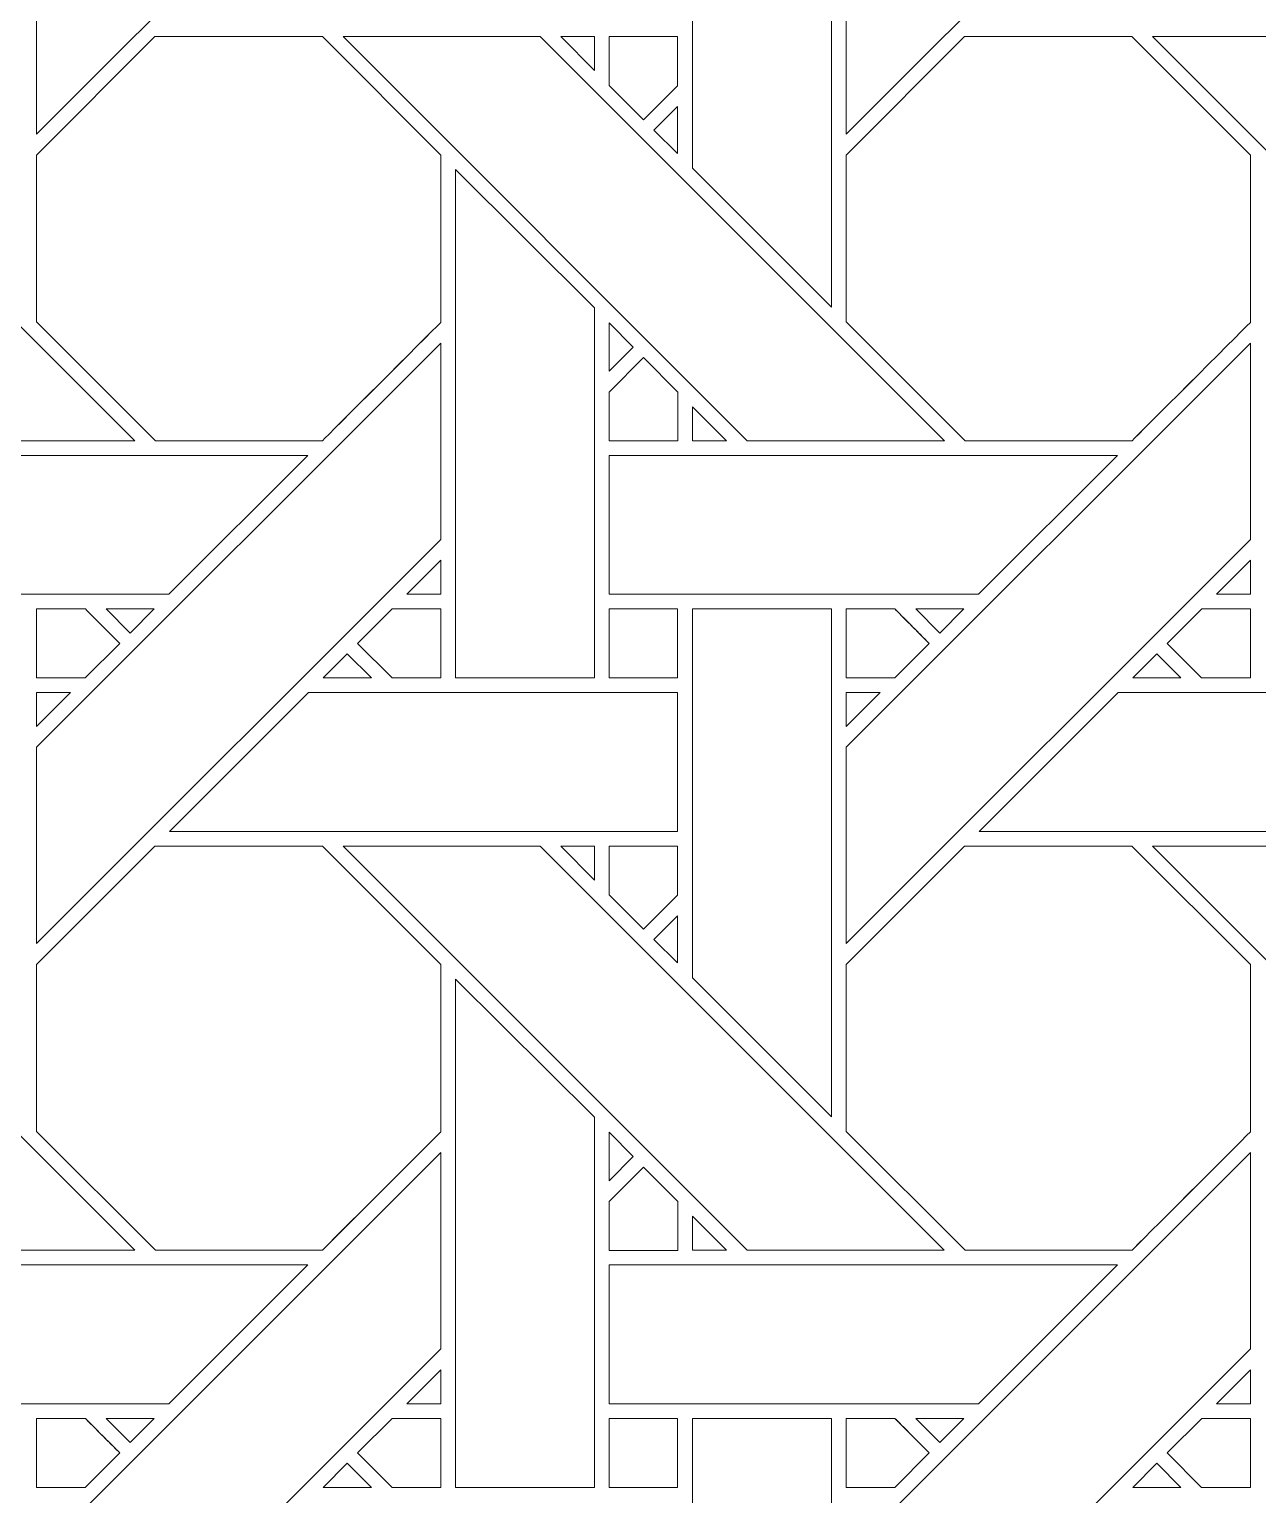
# Model space of a CAD drawing. Header units: inches. Extents: x 4.4 to 20.4, y 1.1 to 17.1.
# Drawn here: x 9.766 to 11.205, y 8.097 to 9.815 of the extents above; entities that cross this region are included whole.
import ezdxf

# ---------------------------------------------------------------- set-up
doc = ezdxf.new("R2010")
doc.units = ezdxf.units.IN
doc.header["$MEASUREMENT"] = 0
doc.layers.add('Design', color=7, linetype='Continuous', lineweight=0)

msp = doc.modelspace()

# ---------------------------------------------------------------- linework, layer by layer
at = {"layer": 'Design'}
for points, knots in [([(12.3829, 17.0948), (7.9646, 17.0948), (4.3829, 13.513), (4.3829, 9.0948), (4.3829, 4.6765), (7.9646, 1.0948), (12.3829, 1.0948), (16.8011, 1.0948), (20.3829, 4.6765), (20.3829, 9.0948), (20.3829, 13.513), (16.8011, 17.0948), (12.3829, 17.0948)], [0, 0, 0, 0, 1, 1, 1, 2, 2, 2, 3, 3, 3, 4, 4, 4, 4]), ([(12.3829, 16.2388), (8.4373, 16.2388), (5.2388, 13.0403), (5.2388, 9.0948), (5.2388, 5.1492), (8.4373, 1.9507), (12.3829, 1.9507), (16.3284, 1.9507), (19.5269, 5.1492), (19.5269, 9.0948), (19.5269, 13.0403), (16.3284, 16.2388), (12.3829, 16.2388)], [0, 0, 0, 0, 1, 1, 1, 2, 2, 2, 3, 3, 3, 4, 4, 4, 4]), ([(9.7742, 9.9218), (9.7742, 9.9218), (10.2479, 10.3954), (10.2479, 10.3954), (10.2479, 10.3954), (10.2479, 10.1654), (10.2479, 10.1654), (10.2479, 10.1654), (9.7742, 9.6917), (9.7742, 9.6917), (9.7742, 9.6917), (9.7742, 9.9218), (9.7742, 9.9218)], [0, 0, 0, 0, 1, 1, 1, 2, 2, 2, 3, 3, 3, 4, 4, 4, 4]), ([(11.1966, 10.1654), (11.1966, 10.1654), (10.7229, 9.6917), (10.7229, 9.6917), (10.7229, 9.6917), (10.7229, 9.9218), (10.7229, 9.9218), (10.7229, 9.9218), (11.1966, 10.3954), (11.1966, 10.3954), (11.1966, 10.3954), (11.1966, 10.1654), (11.1966, 10.1654)], [0, 0, 0, 0, 1, 1, 1, 2, 2, 2, 3, 3, 3, 4, 4, 4, 4]), ([(10.7058, 10.0839), (10.7058, 10.0839), (10.7058, 9.4888), (10.7058, 9.4888), (10.7058, 9.4888), (10.5429, 9.6517), (10.5429, 9.6517), (10.5429, 9.6517), (10.5429, 10.0839), (10.5429, 10.0839), (10.5429, 10.0839), (10.7058, 10.0839), (10.7058, 10.0839)], [0, 0, 0, 0, 1, 1, 1, 2, 2, 2, 3, 3, 3, 4, 4, 4, 4]), ([(9.4156, 9.8061), (9.4156, 9.8061), (9.8892, 9.3324), (9.8892, 9.3324), (9.8892, 9.3324), (9.6582, 9.3324), (9.6582, 9.3324), (9.6582, 9.3324), (9.1846, 9.8061), (9.1846, 9.8061), (9.1846, 9.8061), (9.4156, 9.8061), (9.4156, 9.8061)], [0, 0, 0, 0, 1, 1, 1, 2, 2, 2, 3, 3, 3, 4, 4, 4, 4]), ([(9.9129, 9.8061), (9.9129, 9.8061), (10.1091, 9.8061), (10.1091, 9.8061), (10.1091, 9.8061), (10.2478, 9.6673), (10.2478, 9.6673), (10.2478, 9.6673), (10.2478, 9.4711), (10.2478, 9.4711), (10.23, 9.4532), (10.1181, 9.3414), (10.1091, 9.3324), (10.1091, 9.3324), (9.9134, 9.3324), (9.9134, 9.3324), (9.9134, 9.3324), (9.7742, 9.4717), (9.7742, 9.4717), (9.7742, 9.4717), (9.7742, 9.6673), (9.7742, 9.6673), (9.7742, 9.6673), (9.9129, 9.8061), (9.9129, 9.8061)], [0, 0, 0, 0, 1, 1, 1, 2, 2, 2, 3, 3, 3, 4, 4, 4, 5, 5, 5, 6, 6, 6, 7, 7, 7, 8, 8, 8, 8]), ([(9.7742, 9.6673), (9.7742, 9.6673), (9.9129, 9.8061), (9.9129, 9.8061), (9.9129, 9.8061), (10.1091, 9.8061), (10.1091, 9.8061), (10.1091, 9.8061), (10.2478, 9.6673), (10.2478, 9.6673), (10.2478, 9.6673), (10.2478, 9.4711), (10.2478, 9.4711), (10.2301, 9.4533), (10.1182, 9.3415), (10.1091, 9.3324), (10.1091, 9.3324), (9.9134, 9.3324), (9.9134, 9.3324), (9.9134, 9.3324), (9.7742, 9.4717), (9.7742, 9.4717), (9.7742, 9.4717), (9.7742, 9.6673), (9.7742, 9.6673)], [0, 0, 0, 0, 1, 1, 1, 2, 2, 2, 3, 3, 3, 4, 4, 4, 5, 5, 5, 6, 6, 6, 7, 7, 7, 8, 8, 8, 8]), ([(10.3643, 9.8061), (10.3643, 9.8061), (10.838, 9.3324), (10.838, 9.3324), (10.838, 9.3324), (10.6069, 9.3324), (10.6069, 9.3324), (10.6069, 9.3324), (10.1334, 9.8061), (10.1334, 9.8061), (10.1334, 9.8061), (10.3643, 9.8061), (10.3643, 9.8061)], [0, 0, 0, 0, 1, 1, 1, 2, 2, 2, 3, 3, 3, 4, 4, 4, 4]), ([(10.4279, 9.8061), (10.4279, 9.8061), (10.4279, 9.7662), (10.4279, 9.7662), (10.4279, 9.7662), (10.3884, 9.8061), (10.3884, 9.8061), (10.3884, 9.8061), (10.4279, 9.8061), (10.4279, 9.8061)], [0, 0, 0, 0, 1, 1, 1, 2, 2, 2, 3, 3, 3, 3]), ([(10.5253, 9.8061), (10.5253, 9.8061), (10.5253, 9.7485), (10.5253, 9.7485), (10.5253, 9.7485), (10.4854, 9.7085), (10.4854, 9.7085), (10.4854, 9.7085), (10.445, 9.7489), (10.445, 9.7489), (10.445, 9.7489), (10.445, 9.8061), (10.445, 9.8061), (10.445, 9.8061), (10.5253, 9.8061), (10.5253, 9.8061)], [0, 0, 0, 0, 1, 1, 1, 2, 2, 2, 3, 3, 3, 4, 4, 4, 5, 5, 5, 5]), ([(10.4854, 9.7085), (10.4854, 9.7085), (10.445, 9.7489), (10.445, 9.7489), (10.445, 9.7489), (10.445, 9.8061), (10.445, 9.8061), (10.445, 9.8061), (10.5253, 9.8061), (10.5253, 9.8061), (10.5253, 9.8061), (10.5253, 9.7485), (10.5253, 9.7485), (10.5253, 9.7485), (10.4854, 9.7085), (10.4854, 9.7085)], [0, 0, 0, 0, 1, 1, 1, 2, 2, 2, 3, 3, 3, 4, 4, 4, 5, 5, 5, 5]), ([(10.8616, 9.8061), (10.8616, 9.8061), (11.0578, 9.8061), (11.0578, 9.8061), (11.0578, 9.8061), (11.1966, 9.6673), (11.1966, 9.6673), (11.1966, 9.6673), (11.1966, 9.4711), (11.1966, 9.4711), (11.1788, 9.4532), (11.0669, 9.3414), (11.0579, 9.3324), (11.0579, 9.3324), (10.8622, 9.3324), (10.8622, 9.3324), (10.8622, 9.3324), (10.7229, 9.4717), (10.7229, 9.4717), (10.7229, 9.4717), (10.7229, 9.6673), (10.7229, 9.6673), (10.7229, 9.6673), (10.8616, 9.8061), (10.8616, 9.8061)], [0, 0, 0, 0, 1, 1, 1, 2, 2, 2, 3, 3, 3, 4, 4, 4, 5, 5, 5, 6, 6, 6, 7, 7, 7, 8, 8, 8, 8]), ([(10.7229, 9.6673), (10.7229, 9.6673), (10.8616, 9.8061), (10.8616, 9.8061), (10.8616, 9.8061), (11.0578, 9.8061), (11.0578, 9.8061), (11.0578, 9.8061), (11.1966, 9.6673), (11.1966, 9.6673), (11.1966, 9.6673), (11.1966, 9.4711), (11.1966, 9.4711), (11.1787, 9.4531), (11.0668, 9.3414), (11.0579, 9.3324), (11.0579, 9.3324), (10.8622, 9.3324), (10.8622, 9.3324), (10.8622, 9.3324), (10.7229, 9.4717), (10.7229, 9.4717), (10.7229, 9.4717), (10.7229, 9.6673), (10.7229, 9.6673)], [0, 0, 0, 0, 1, 1, 1, 2, 2, 2, 3, 3, 3, 4, 4, 4, 5, 5, 5, 6, 6, 6, 7, 7, 7, 8, 8, 8, 8]), ([(11.0821, 9.8061), (11.0821, 9.8061), (11.313, 9.8061), (11.313, 9.8061), (11.313, 9.8061), (11.7867, 9.3324), (11.7867, 9.3324), (11.7867, 9.3324), (11.5556, 9.3324), (11.5556, 9.3324), (11.5556, 9.3324), (11.0821, 9.8061), (11.0821, 9.8061)], [0, 0, 0, 0, 1, 1, 1, 2, 2, 2, 3, 3, 3, 4, 4, 4, 4]), ([(10.5253, 9.7242), (10.5253, 9.7242), (10.5253, 9.6691), (10.5253, 9.6691), (10.5253, 9.6691), (10.4976, 9.6964), (10.4976, 9.6964), (10.4976, 9.6964), (10.5253, 9.7242), (10.5253, 9.7242)], [0, 0, 0, 0, 1, 1, 1, 2, 2, 2, 3, 3, 3, 3]), ([(10.4278, 9.4881), (10.4278, 9.4881), (10.4278, 9.0544), (10.4278, 9.0544), (10.4278, 9.0544), (10.265, 9.0544), (10.265, 9.0544), (10.265, 9.0544), (10.265, 9.6502), (10.265, 9.6502), (10.265, 9.6502), (10.4278, 9.4881), (10.4278, 9.4881)], [0, 0, 0, 0, 1, 1, 1, 2, 2, 2, 3, 3, 3, 4, 4, 4, 4]), ([(10.4451, 9.4138), (10.4451, 9.4138), (10.4451, 9.4706), (10.4451, 9.4706), (10.4451, 9.4706), (10.4733, 9.442), (10.4733, 9.442), (10.4733, 9.442), (10.4451, 9.4138), (10.4451, 9.4138)], [0, 0, 0, 0, 1, 1, 1, 2, 2, 2, 3, 3, 3, 3]), ([(9.7742, 8.9731), (9.7742, 8.9731), (10.2479, 9.4467), (10.2479, 9.4467), (10.2479, 9.4467), (10.2479, 9.2166), (10.2479, 9.2166), (10.2479, 9.2166), (9.7742, 8.743), (9.7742, 8.743), (9.7742, 8.743), (9.7742, 8.9731), (9.7742, 8.9731)], [0, 0, 0, 0, 1, 1, 1, 2, 2, 2, 3, 3, 3, 4, 4, 4, 4]), ([(10.7229, 8.9731), (10.7229, 8.9731), (11.1966, 9.4467), (11.1966, 9.4467), (11.1966, 9.4467), (11.1966, 9.2166), (11.1966, 9.2166), (11.1966, 9.2166), (10.7229, 8.743), (10.7229, 8.743), (10.7229, 8.743), (10.7229, 8.9731), (10.7229, 8.9731)], [0, 0, 0, 0, 1, 1, 1, 2, 2, 2, 3, 3, 3, 4, 4, 4, 4]), ([(10.4451, 9.3322), (10.4451, 9.3322), (10.4451, 9.3895), (10.4451, 9.3895), (10.4451, 9.3895), (10.4854, 9.4298), (10.4854, 9.4298), (10.4854, 9.4298), (10.5257, 9.3895), (10.5257, 9.3895), (10.5257, 9.3895), (10.5257, 9.3322), (10.5257, 9.3322), (10.5257, 9.3322), (10.4451, 9.3322), (10.4451, 9.3322)], [0, 0, 0, 0, 1, 1, 1, 2, 2, 2, 3, 3, 3, 4, 4, 4, 5, 5, 5, 5]), ([(10.4451, 9.3322), (10.4451, 9.3322), (10.4451, 9.3895), (10.4451, 9.3895), (10.4451, 9.3895), (10.4854, 9.4298), (10.4854, 9.4298), (10.4854, 9.4298), (10.5257, 9.3895), (10.5257, 9.3895), (10.5257, 9.3895), (10.5257, 9.3322), (10.5257, 9.3322), (10.5257, 9.3322), (10.4451, 9.3322), (10.4451, 9.3322)], [0, 0, 0, 0, 1, 1, 1, 2, 2, 2, 3, 3, 3, 4, 4, 4, 5, 5, 5, 5]), ([(10.5827, 9.3324), (10.5827, 9.3324), (10.543, 9.3324), (10.543, 9.3324), (10.543, 9.3324), (10.543, 9.3722), (10.543, 9.3722), (10.543, 9.3722), (10.5827, 9.3324), (10.5827, 9.3324)], [0, 0, 0, 0, 1, 1, 1, 2, 2, 2, 3, 3, 3, 3]), ([(9.4964, 9.1525), (9.4964, 9.1525), (9.4964, 9.3152), (9.4964, 9.3152), (9.4964, 9.3152), (10.0921, 9.3152), (10.0921, 9.3152), (10.0921, 9.3152), (9.9293, 9.1525), (9.9293, 9.1525), (9.9293, 9.1525), (9.4964, 9.1525), (9.4964, 9.1525)], [0, 0, 0, 0, 1, 1, 1, 2, 2, 2, 3, 3, 3, 4, 4, 4, 4]), ([(10.4451, 9.1525), (10.4451, 9.1525), (10.4451, 9.3152), (10.4451, 9.3152), (10.4451, 9.3152), (11.0408, 9.3152), (11.0408, 9.3152), (11.0408, 9.3152), (10.8781, 9.1525), (10.8781, 9.1525), (10.8781, 9.1525), (10.4451, 9.1525), (10.4451, 9.1525)], [0, 0, 0, 0, 1, 1, 1, 2, 2, 2, 3, 3, 3, 4, 4, 4, 4]), ([(10.2081, 9.1525), (10.2081, 9.1525), (10.2479, 9.1923), (10.2479, 9.1923), (10.2479, 9.1923), (10.2479, 9.1525), (10.2479, 9.1525), (10.2479, 9.1525), (10.2081, 9.1525), (10.2081, 9.1525)], [0, 0, 0, 0, 1, 1, 1, 2, 2, 2, 3, 3, 3, 3]), ([(11.1568, 9.1525), (11.1568, 9.1525), (11.1966, 9.1923), (11.1966, 9.1923), (11.1966, 9.1923), (11.1966, 9.1525), (11.1966, 9.1525), (11.1966, 9.1525), (11.1568, 9.1525), (11.1568, 9.1525)], [0, 0, 0, 0, 1, 1, 1, 2, 2, 2, 3, 3, 3, 3]), ([(9.8313, 9.1352), (9.8364, 9.1301), (9.8672, 9.0993), (9.8716, 9.0948), (9.8716, 9.0948), (9.8312, 9.0544), (9.8312, 9.0544), (9.8312, 9.0544), (9.7742, 9.0544), (9.7742, 9.0544), (9.7742, 9.0544), (9.7742, 9.1352), (9.7742, 9.1352), (9.7742, 9.1352), (9.8313, 9.1352), (9.8313, 9.1352)], [0, 0, 0, 0, 1, 1, 1, 2, 2, 2, 3, 3, 3, 4, 4, 4, 5, 5, 5, 5]), ([(9.8565, 9.11), (9.8565, 9.11), (9.8716, 9.0948), (9.8716, 9.0948), (9.8716, 9.0948), (9.8312, 9.0544), (9.8312, 9.0544), (9.8312, 9.0544), (9.7742, 9.0544), (9.7742, 9.0544), (9.7742, 9.0544), (9.7742, 9.1352), (9.7742, 9.1352), (9.7742, 9.1352), (9.8313, 9.1352), (9.8313, 9.1352), (9.8368, 9.1297), (9.847, 9.1195), (9.8565, 9.11)], [0, 0, 0, 0, 1, 1, 1, 2, 2, 2, 3, 3, 3, 4, 4, 4, 5, 5, 5, 6, 6, 6, 6]), ([(9.8556, 9.1352), (9.8556, 9.1352), (9.9121, 9.1352), (9.9121, 9.1352), (9.9121, 9.1352), (9.8838, 9.107), (9.8838, 9.107), (9.8838, 9.107), (9.8556, 9.1352), (9.8556, 9.1352)], [0, 0, 0, 0, 1, 1, 1, 2, 2, 2, 3, 3, 3, 3]), ([(10.2479, 9.1352), (10.2479, 9.1352), (10.2479, 9.0544), (10.2479, 9.0544), (10.2479, 9.0544), (10.1907, 9.0544), (10.1907, 9.0544), (10.1907, 9.0544), (10.1504, 9.0948), (10.1504, 9.0948), (10.1504, 9.0948), (10.1908, 9.1352), (10.1908, 9.1352), (10.1908, 9.1352), (10.2479, 9.1352), (10.2479, 9.1352)], [0, 0, 0, 0, 1, 1, 1, 2, 2, 2, 3, 3, 3, 4, 4, 4, 5, 5, 5, 5]), ([(10.1504, 9.0948), (10.1504, 9.0948), (10.1908, 9.1352), (10.1908, 9.1352), (10.1908, 9.1352), (10.2479, 9.1352), (10.2479, 9.1352), (10.2479, 9.1352), (10.2479, 9.0544), (10.2479, 9.0544), (10.2479, 9.0544), (10.1907, 9.0544), (10.1907, 9.0544), (10.1907, 9.0544), (10.1504, 9.0948), (10.1504, 9.0948)], [0, 0, 0, 0, 1, 1, 1, 2, 2, 2, 3, 3, 3, 4, 4, 4, 5, 5, 5, 5]), ([(10.4451, 9.0544), (10.4451, 9.0544), (10.4451, 9.1352), (10.4451, 9.1352), (10.4451, 9.1352), (10.5253, 9.1352), (10.5253, 9.1352), (10.5253, 9.1352), (10.5253, 9.0544), (10.5253, 9.0544), (10.5253, 9.0544), (10.4451, 9.0544), (10.4451, 9.0544)], [0, 0, 0, 0, 1, 1, 1, 2, 2, 2, 3, 3, 3, 4, 4, 4, 4]), ([(10.4451, 9.1352), (10.4451, 9.1352), (10.5253, 9.1352), (10.5253, 9.1352), (10.5253, 9.1352), (10.5253, 9.0544), (10.5253, 9.0544), (10.5253, 9.0544), (10.4451, 9.0544), (10.4451, 9.0544), (10.4451, 9.0544), (10.4451, 9.1352), (10.4451, 9.1352)], [0, 0, 0, 0, 1, 1, 1, 2, 2, 2, 3, 3, 3, 4, 4, 4, 4]), ([(10.7058, 9.1352), (10.7058, 9.1352), (10.7058, 8.5401), (10.7058, 8.5401), (10.7058, 8.5401), (10.5429, 8.703), (10.5429, 8.703), (10.5429, 8.703), (10.5429, 9.1352), (10.5429, 9.1352), (10.5429, 9.1352), (10.7058, 9.1352), (10.7058, 9.1352)], [0, 0, 0, 0, 1, 1, 1, 2, 2, 2, 3, 3, 3, 4, 4, 4, 4]), ([(10.78, 9.1352), (10.7851, 9.1301), (10.8159, 9.0993), (10.8203, 9.0948), (10.8203, 9.0948), (10.7799, 9.0544), (10.7799, 9.0544), (10.7799, 9.0544), (10.7229, 9.0544), (10.7229, 9.0544), (10.7229, 9.0544), (10.7229, 9.1352), (10.7229, 9.1352), (10.7229, 9.1352), (10.78, 9.1352), (10.78, 9.1352)], [0, 0, 0, 0, 1, 1, 1, 2, 2, 2, 3, 3, 3, 4, 4, 4, 5, 5, 5, 5]), ([(10.7229, 9.1352), (10.7229, 9.1352), (10.78, 9.1352), (10.78, 9.1352), (10.7856, 9.1296), (10.8203, 9.0948), (10.8203, 9.0948), (10.8203, 9.0948), (10.7799, 9.0544), (10.7799, 9.0544), (10.7799, 9.0544), (10.7229, 9.0544), (10.7229, 9.0544), (10.7229, 9.0544), (10.7229, 9.1352), (10.7229, 9.1352)], [0, 0, 0, 0, 1, 1, 1, 2, 2, 2, 3, 3, 3, 4, 4, 4, 5, 5, 5, 5]), ([(10.8608, 9.1352), (10.8608, 9.1352), (10.8325, 9.107), (10.8325, 9.107), (10.8325, 9.107), (10.8044, 9.1352), (10.8044, 9.1352), (10.8044, 9.1352), (10.8608, 9.1352), (10.8608, 9.1352)], [0, 0, 0, 0, 1, 1, 1, 2, 2, 2, 3, 3, 3, 3]), ([(11.1395, 9.0544), (11.1395, 9.0544), (11.0991, 9.0948), (11.0991, 9.0948), (11.0991, 9.0948), (11.1396, 9.1352), (11.1396, 9.1352), (11.1396, 9.1352), (11.1966, 9.1352), (11.1966, 9.1352), (11.1966, 9.1352), (11.1966, 9.0544), (11.1966, 9.0544), (11.1966, 9.0544), (11.1395, 9.0544), (11.1395, 9.0544)], [0, 0, 0, 0, 1, 1, 1, 2, 2, 2, 3, 3, 3, 4, 4, 4, 5, 5, 5, 5]), ([(11.0991, 9.0948), (11.0991, 9.0948), (11.1396, 9.1352), (11.1396, 9.1352), (11.1396, 9.1352), (11.1966, 9.1352), (11.1966, 9.1352), (11.1966, 9.1352), (11.1966, 9.0544), (11.1966, 9.0544), (11.1966, 9.0544), (11.1395, 9.0544), (11.1395, 9.0544), (11.1395, 9.0544), (11.0991, 9.0948), (11.0991, 9.0948)], [0, 0, 0, 0, 1, 1, 1, 2, 2, 2, 3, 3, 3, 4, 4, 4, 5, 5, 5, 5]), ([(10.1665, 9.0544), (10.1665, 9.0544), (10.1101, 9.0544), (10.1101, 9.0544), (10.1101, 9.0544), (10.1383, 9.0827), (10.1383, 9.0827), (10.1383, 9.0827), (10.1665, 9.0544), (10.1665, 9.0544)], [0, 0, 0, 0, 1, 1, 1, 2, 2, 2, 3, 3, 3, 3]), ([(11.1153, 9.0544), (11.1153, 9.0544), (11.0588, 9.0544), (11.0588, 9.0544), (11.0588, 9.0544), (11.087, 9.0827), (11.087, 9.0827), (11.087, 9.0827), (11.1153, 9.0544), (11.1153, 9.0544)], [0, 0, 0, 0, 1, 1, 1, 2, 2, 2, 3, 3, 3, 3]), ([(9.814, 9.0373), (9.814, 9.0373), (9.7742, 8.9974), (9.7742, 8.9974), (9.7742, 8.9974), (9.7742, 9.0373), (9.7742, 9.0373), (9.7742, 9.0373), (9.814, 9.0373), (9.814, 9.0373)], [0, 0, 0, 0, 1, 1, 1, 2, 2, 2, 3, 3, 3, 3]), ([(9.9301, 8.8745), (9.9301, 8.8745), (10.0929, 9.0373), (10.0929, 9.0373), (10.0929, 9.0373), (10.5253, 9.0373), (10.5253, 9.0373), (10.5253, 9.0373), (10.5253, 8.8745), (10.5253, 8.8745), (10.5253, 8.8745), (9.9301, 8.8745), (9.9301, 8.8745)], [0, 0, 0, 0, 1, 1, 1, 2, 2, 2, 3, 3, 3, 4, 4, 4, 4]), ([(10.7628, 9.0373), (10.7628, 9.0373), (10.7229, 8.9975), (10.7229, 8.9975), (10.7229, 8.9975), (10.7229, 9.0373), (10.7229, 9.0373), (10.7229, 9.0373), (10.7628, 9.0373), (10.7628, 9.0373)], [0, 0, 0, 0, 1, 1, 1, 2, 2, 2, 3, 3, 3, 3]), ([(11.0416, 9.0373), (11.0416, 9.0373), (11.4741, 9.0373), (11.4741, 9.0373), (11.4741, 9.0373), (11.4741, 8.8745), (11.4741, 8.8745), (11.4741, 8.8745), (10.8788, 8.8745), (10.8788, 8.8745), (10.8788, 8.8745), (11.0416, 9.0373), (11.0416, 9.0373)], [0, 0, 0, 0, 1, 1, 1, 2, 2, 2, 3, 3, 3, 4, 4, 4, 4]), ([(9.1846, 8.8573), (9.1846, 8.8573), (9.4156, 8.8573), (9.4156, 8.8573), (9.4156, 8.8573), (9.8892, 8.3837), (9.8892, 8.3837), (9.8892, 8.3837), (9.6582, 8.3837), (9.6582, 8.3837), (9.6582, 8.3837), (9.1846, 8.8573), (9.1846, 8.8573)], [0, 0, 0, 0, 1, 1, 1, 2, 2, 2, 3, 3, 3, 4, 4, 4, 4]), ([(9.9129, 8.8573), (9.9129, 8.8573), (10.1091, 8.8573), (10.1091, 8.8573), (10.1091, 8.8573), (10.2478, 8.7186), (10.2478, 8.7186), (10.2478, 8.7186), (10.2478, 8.5224), (10.2478, 8.5224), (10.23, 8.5044), (10.1181, 8.3927), (10.1091, 8.3837), (10.1091, 8.3837), (9.9134, 8.3837), (9.9134, 8.3837), (9.9134, 8.3837), (9.7742, 8.5229), (9.7742, 8.5229), (9.7742, 8.5229), (9.7742, 8.7186), (9.7742, 8.7186), (9.7742, 8.7186), (9.9129, 8.8573), (9.9129, 8.8573)], [0, 0, 0, 0, 1, 1, 1, 2, 2, 2, 3, 3, 3, 4, 4, 4, 5, 5, 5, 6, 6, 6, 7, 7, 7, 8, 8, 8, 8]), ([(9.7742, 8.7186), (9.7742, 8.7186), (9.9129, 8.8573), (9.9129, 8.8573), (9.9129, 8.8573), (10.1091, 8.8573), (10.1091, 8.8573), (10.1091, 8.8573), (10.2478, 8.7186), (10.2478, 8.7186), (10.2478, 8.7186), (10.2478, 8.5224), (10.2478, 8.5224), (10.2302, 8.5046), (10.1183, 8.3929), (10.1091, 8.3837), (10.1091, 8.3837), (9.9134, 8.3837), (9.9134, 8.3837), (9.9134, 8.3837), (9.7742, 8.5229), (9.7742, 8.5229), (9.7742, 8.5229), (9.7742, 8.7186), (9.7742, 8.7186)], [0, 0, 0, 0, 1, 1, 1, 2, 2, 2, 3, 3, 3, 4, 4, 4, 5, 5, 5, 6, 6, 6, 7, 7, 7, 8, 8, 8, 8]), ([(10.1334, 8.8573), (10.1334, 8.8573), (10.3643, 8.8573), (10.3643, 8.8573), (10.3643, 8.8573), (10.8379, 8.3837), (10.8379, 8.3837), (10.8379, 8.3837), (10.6069, 8.3837), (10.6069, 8.3837), (10.6069, 8.3837), (10.1334, 8.8573), (10.1334, 8.8573)], [0, 0, 0, 0, 1, 1, 1, 2, 2, 2, 3, 3, 3, 4, 4, 4, 4]), ([(10.4279, 8.8573), (10.4279, 8.8573), (10.4279, 8.8175), (10.4279, 8.8175), (10.4279, 8.8175), (10.3884, 8.8573), (10.3884, 8.8573), (10.3884, 8.8573), (10.4279, 8.8573), (10.4279, 8.8573)], [0, 0, 0, 0, 1, 1, 1, 2, 2, 2, 3, 3, 3, 3]), ([(10.5253, 8.8573), (10.5253, 8.8573), (10.5253, 8.7997), (10.5253, 8.7997), (10.5253, 8.7997), (10.4854, 8.7598), (10.4854, 8.7598), (10.4854, 8.7598), (10.445, 8.8001), (10.445, 8.8001), (10.445, 8.8001), (10.445, 8.8573), (10.445, 8.8573), (10.445, 8.8573), (10.5253, 8.8573), (10.5253, 8.8573)], [0, 0, 0, 0, 1, 1, 1, 2, 2, 2, 3, 3, 3, 4, 4, 4, 5, 5, 5, 5]), ([(10.4854, 8.7598), (10.4854, 8.7598), (10.445, 8.8001), (10.445, 8.8001), (10.445, 8.8001), (10.445, 8.8573), (10.445, 8.8573), (10.445, 8.8573), (10.5253, 8.8573), (10.5253, 8.8573), (10.5253, 8.8573), (10.5253, 8.7997), (10.5253, 8.7997), (10.5253, 8.7997), (10.4854, 8.7598), (10.4854, 8.7598)], [0, 0, 0, 0, 1, 1, 1, 2, 2, 2, 3, 3, 3, 4, 4, 4, 5, 5, 5, 5]), ([(10.8616, 8.8573), (10.8616, 8.8573), (11.0578, 8.8573), (11.0578, 8.8573), (11.0578, 8.8573), (11.1966, 8.7186), (11.1966, 8.7186), (11.1966, 8.7186), (11.1966, 8.5224), (11.1966, 8.5224), (11.1788, 8.5044), (11.0669, 8.3927), (11.0579, 8.3837), (11.0579, 8.3837), (10.8622, 8.3837), (10.8622, 8.3837), (10.8622, 8.3837), (10.7229, 8.5229), (10.7229, 8.5229), (10.7229, 8.5229), (10.7229, 8.7186), (10.7229, 8.7186), (10.7229, 8.7186), (10.8616, 8.8573), (10.8616, 8.8573)], [0, 0, 0, 0, 1, 1, 1, 2, 2, 2, 3, 3, 3, 4, 4, 4, 5, 5, 5, 6, 6, 6, 7, 7, 7, 8, 8, 8, 8]), ([(10.7229, 8.5229), (10.7229, 8.5229), (10.7229, 8.7186), (10.7229, 8.7186), (10.7229, 8.7186), (10.8616, 8.8573), (10.8616, 8.8573), (10.8616, 8.8573), (11.0578, 8.8573), (11.0578, 8.8573), (11.0578, 8.8573), (11.1966, 8.7186), (11.1966, 8.7186), (11.1966, 8.7186), (11.1966, 8.5224), (11.1966, 8.5224), (11.1787, 8.5044), (11.0668, 8.3927), (11.0579, 8.3837), (11.0579, 8.3837), (10.8622, 8.3837), (10.8622, 8.3837), (10.8622, 8.3837), (10.7229, 8.5229), (10.7229, 8.5229)], [0, 0, 0, 0, 1, 1, 1, 2, 2, 2, 3, 3, 3, 4, 4, 4, 5, 5, 5, 6, 6, 6, 7, 7, 7, 8, 8, 8, 8]), ([(11.0821, 8.8573), (11.0821, 8.8573), (11.313, 8.8573), (11.313, 8.8573), (11.313, 8.8573), (11.7867, 8.3837), (11.7867, 8.3837), (11.7867, 8.3837), (11.5556, 8.3837), (11.5556, 8.3837), (11.5556, 8.3837), (11.0821, 8.8573), (11.0821, 8.8573)], [0, 0, 0, 0, 1, 1, 1, 2, 2, 2, 3, 3, 3, 4, 4, 4, 4]), ([(10.5253, 8.7755), (10.5253, 8.7755), (10.5253, 8.7203), (10.5253, 8.7203), (10.5253, 8.7203), (10.4976, 8.7477), (10.4976, 8.7477), (10.4976, 8.7477), (10.5253, 8.7755), (10.5253, 8.7755)], [0, 0, 0, 0, 1, 1, 1, 2, 2, 2, 3, 3, 3, 3]), ([(10.4278, 8.5394), (10.4278, 8.5394), (10.4278, 8.1057), (10.4278, 8.1057), (10.4278, 8.1057), (10.265, 8.1057), (10.265, 8.1057), (10.265, 8.1057), (10.265, 8.7015), (10.265, 8.7015), (10.265, 8.7015), (10.4278, 8.5394), (10.4278, 8.5394)], [0, 0, 0, 0, 1, 1, 1, 2, 2, 2, 3, 3, 3, 4, 4, 4, 4]), ([(10.4451, 8.4651), (10.4451, 8.4651), (10.4451, 8.5219), (10.4451, 8.5219), (10.4451, 8.5219), (10.4733, 8.4933), (10.4733, 8.4933), (10.4733, 8.4933), (10.4451, 8.4651), (10.4451, 8.4651)], [0, 0, 0, 0, 1, 1, 1, 2, 2, 2, 3, 3, 3, 3]), ([(9.7742, 8.0244), (9.7742, 8.0244), (10.2479, 8.498), (10.2479, 8.498), (10.2479, 8.498), (10.2479, 8.2679), (10.2479, 8.2679), (10.2479, 8.2679), (9.7742, 7.7943), (9.7742, 7.7943), (9.7742, 7.7943), (9.7742, 8.0244), (9.7742, 8.0244)], [0, 0, 0, 0, 1, 1, 1, 2, 2, 2, 3, 3, 3, 4, 4, 4, 4]), ([(10.7229, 8.0244), (10.7229, 8.0244), (11.1966, 8.498), (11.1966, 8.498), (11.1966, 8.498), (11.1966, 8.2679), (11.1966, 8.2679), (11.1966, 8.2679), (10.7229, 7.7943), (10.7229, 7.7943), (10.7229, 7.7943), (10.7229, 8.0244), (10.7229, 8.0244)], [0, 0, 0, 0, 1, 1, 1, 2, 2, 2, 3, 3, 3, 4, 4, 4, 4]), ([(10.4451, 8.3834), (10.4451, 8.3834), (10.4451, 8.4407), (10.4451, 8.4407), (10.4451, 8.4407), (10.4854, 8.4811), (10.4854, 8.4811), (10.4854, 8.4811), (10.5257, 8.4407), (10.5257, 8.4407), (10.5257, 8.4407), (10.5257, 8.3834), (10.5257, 8.3834), (10.5257, 8.3834), (10.4451, 8.3834), (10.4451, 8.3834)], [0, 0, 0, 0, 1, 1, 1, 2, 2, 2, 3, 3, 3, 4, 4, 4, 5, 5, 5, 5]), ([(10.4451, 8.3834), (10.4451, 8.3834), (10.4451, 8.4407), (10.4451, 8.4407), (10.4451, 8.4407), (10.4854, 8.4811), (10.4854, 8.4811), (10.4854, 8.4811), (10.5257, 8.4407), (10.5257, 8.4407), (10.5257, 8.4407), (10.5257, 8.3834), (10.5257, 8.3834), (10.5257, 8.3834), (10.4451, 8.3834), (10.4451, 8.3834)], [0, 0, 0, 0, 1, 1, 1, 2, 2, 2, 3, 3, 3, 4, 4, 4, 5, 5, 5, 5]), ([(10.5827, 8.3837), (10.5827, 8.3837), (10.543, 8.3837), (10.543, 8.3837), (10.543, 8.3837), (10.543, 8.4235), (10.543, 8.4235), (10.543, 8.4235), (10.5827, 8.3837), (10.5827, 8.3837)], [0, 0, 0, 0, 1, 1, 1, 2, 2, 2, 3, 3, 3, 3]), ([(9.4964, 8.2037), (9.4964, 8.2037), (9.4964, 8.3664), (9.4964, 8.3664), (9.4964, 8.3664), (10.0921, 8.3664), (10.0921, 8.3664), (10.0921, 8.3664), (9.9293, 8.2037), (9.9293, 8.2037), (9.9293, 8.2037), (9.4964, 8.2037), (9.4964, 8.2037)], [0, 0, 0, 0, 1, 1, 1, 2, 2, 2, 3, 3, 3, 4, 4, 4, 4]), ([(10.4451, 8.2037), (10.4451, 8.2037), (10.4451, 8.3664), (10.4451, 8.3664), (10.4451, 8.3664), (11.0408, 8.3664), (11.0408, 8.3664), (11.0408, 8.3664), (10.8781, 8.2037), (10.8781, 8.2037), (10.8781, 8.2037), (10.4451, 8.2037), (10.4451, 8.2037)], [0, 0, 0, 0, 1, 1, 1, 2, 2, 2, 3, 3, 3, 4, 4, 4, 4]), ([(10.2081, 8.2038), (10.2081, 8.2038), (10.2479, 8.2435), (10.2479, 8.2435), (10.2479, 8.2435), (10.2479, 8.2038), (10.2479, 8.2038), (10.2479, 8.2038), (10.2081, 8.2038), (10.2081, 8.2038)], [0, 0, 0, 0, 1, 1, 1, 2, 2, 2, 3, 3, 3, 3]), ([(11.1568, 8.2038), (11.1568, 8.2038), (11.1966, 8.2435), (11.1966, 8.2435), (11.1966, 8.2435), (11.1966, 8.2038), (11.1966, 8.2038), (11.1966, 8.2038), (11.1568, 8.2038), (11.1568, 8.2038)], [0, 0, 0, 0, 1, 1, 1, 2, 2, 2, 3, 3, 3, 3]), ([(9.8313, 8.1865), (9.8364, 8.1813), (9.8672, 8.1505), (9.8716, 8.1461), (9.8716, 8.1461), (9.8312, 8.1057), (9.8312, 8.1057), (9.8312, 8.1057), (9.7742, 8.1057), (9.7742, 8.1057), (9.7742, 8.1057), (9.7742, 8.1865), (9.7742, 8.1865), (9.7742, 8.1865), (9.8313, 8.1865), (9.8313, 8.1865)], [0, 0, 0, 0, 1, 1, 1, 2, 2, 2, 3, 3, 3, 4, 4, 4, 5, 5, 5, 5]), ([(9.7742, 8.1865), (9.7742, 8.1865), (9.8313, 8.1865), (9.8313, 8.1865), (9.8369, 8.1809), (9.8716, 8.1461), (9.8716, 8.1461), (9.8716, 8.1461), (9.8312, 8.1057), (9.8312, 8.1057), (9.8312, 8.1057), (9.7742, 8.1057), (9.7742, 8.1057), (9.7742, 8.1057), (9.7742, 8.1865), (9.7742, 8.1865)], [0, 0, 0, 0, 1, 1, 1, 2, 2, 2, 3, 3, 3, 4, 4, 4, 5, 5, 5, 5]), ([(9.9121, 8.1865), (9.9121, 8.1865), (9.8838, 8.1583), (9.8838, 8.1583), (9.8838, 8.1583), (9.8556, 8.1865), (9.8556, 8.1865), (9.8556, 8.1865), (9.9121, 8.1865), (9.9121, 8.1865)], [0, 0, 0, 0, 1, 1, 1, 2, 2, 2, 3, 3, 3, 3]), ([(10.2479, 8.1865), (10.2479, 8.1865), (10.2479, 8.1057), (10.2479, 8.1057), (10.2479, 8.1057), (10.1907, 8.1057), (10.1907, 8.1057), (10.1907, 8.1057), (10.1504, 8.1461), (10.1504, 8.1461), (10.1504, 8.1461), (10.1908, 8.1865), (10.1908, 8.1865), (10.1908, 8.1865), (10.2479, 8.1865), (10.2479, 8.1865)], [0, 0, 0, 0, 1, 1, 1, 2, 2, 2, 3, 3, 3, 4, 4, 4, 5, 5, 5, 5]), ([(10.1504, 8.1461), (10.1504, 8.1461), (10.1908, 8.1865), (10.1908, 8.1865), (10.1908, 8.1865), (10.2479, 8.1865), (10.2479, 8.1865), (10.2479, 8.1865), (10.2479, 8.1057), (10.2479, 8.1057), (10.2479, 8.1057), (10.1907, 8.1057), (10.1907, 8.1057), (10.1907, 8.1057), (10.1504, 8.1461), (10.1504, 8.1461)], [0, 0, 0, 0, 1, 1, 1, 2, 2, 2, 3, 3, 3, 4, 4, 4, 5, 5, 5, 5]), ([(10.4451, 8.1057), (10.4451, 8.1057), (10.4451, 8.1865), (10.4451, 8.1865), (10.4451, 8.1865), (10.5253, 8.1865), (10.5253, 8.1865), (10.5253, 8.1865), (10.5253, 8.1057), (10.5253, 8.1057), (10.5253, 8.1057), (10.4451, 8.1057), (10.4451, 8.1057)], [0, 0, 0, 0, 1, 1, 1, 2, 2, 2, 3, 3, 3, 4, 4, 4, 4]), ([(10.4451, 8.1865), (10.4451, 8.1865), (10.5253, 8.1865), (10.5253, 8.1865), (10.5253, 8.1865), (10.5253, 8.1057), (10.5253, 8.1057), (10.5253, 8.1057), (10.4451, 8.1057), (10.4451, 8.1057), (10.4451, 8.1057), (10.4451, 8.1865), (10.4451, 8.1865)], [0, 0, 0, 0, 1, 1, 1, 2, 2, 2, 3, 3, 3, 4, 4, 4, 4]), ([(10.7058, 8.1865), (10.7058, 8.1865), (10.7058, 7.5914), (10.7058, 7.5914), (10.7058, 7.5914), (10.5429, 7.7543), (10.5429, 7.7543), (10.5429, 7.7543), (10.5429, 8.1865), (10.5429, 8.1865), (10.5429, 8.1865), (10.7058, 8.1865), (10.7058, 8.1865)], [0, 0, 0, 0, 1, 1, 1, 2, 2, 2, 3, 3, 3, 4, 4, 4, 4]), ([(10.78, 8.1865), (10.7851, 8.1813), (10.8159, 8.1505), (10.8203, 8.1461), (10.8203, 8.1461), (10.7799, 8.1057), (10.7799, 8.1057), (10.7799, 8.1057), (10.7229, 8.1057), (10.7229, 8.1057), (10.7229, 8.1057), (10.7229, 8.1865), (10.7229, 8.1865), (10.7229, 8.1865), (10.78, 8.1865), (10.78, 8.1865)], [0, 0, 0, 0, 1, 1, 1, 2, 2, 2, 3, 3, 3, 4, 4, 4, 5, 5, 5, 5]), ([(10.8203, 8.1461), (10.8203, 8.1461), (10.7799, 8.1057), (10.7799, 8.1057), (10.7799, 8.1057), (10.7229, 8.1057), (10.7229, 8.1057), (10.7229, 8.1057), (10.7229, 8.1865), (10.7229, 8.1865), (10.7229, 8.1865), (10.78, 8.1865), (10.78, 8.1865), (10.7855, 8.181), (10.8203, 8.1461), (10.8203, 8.1461)], [0, 0, 0, 0, 1, 1, 1, 2, 2, 2, 3, 3, 3, 4, 4, 4, 5, 5, 5, 5]), ([(10.8044, 8.1865), (10.8044, 8.1865), (10.8608, 8.1865), (10.8608, 8.1865), (10.8608, 8.1865), (10.8325, 8.1583), (10.8325, 8.1583), (10.8325, 8.1583), (10.8044, 8.1865), (10.8044, 8.1865)], [0, 0, 0, 0, 1, 1, 1, 2, 2, 2, 3, 3, 3, 3]), ([(11.1395, 8.1057), (11.1395, 8.1057), (11.0991, 8.1461), (11.0991, 8.1461), (11.0991, 8.1461), (11.1396, 8.1865), (11.1396, 8.1865), (11.1396, 8.1865), (11.1966, 8.1865), (11.1966, 8.1865), (11.1966, 8.1865), (11.1966, 8.1057), (11.1966, 8.1057), (11.1966, 8.1057), (11.1395, 8.1057), (11.1395, 8.1057)], [0, 0, 0, 0, 1, 1, 1, 2, 2, 2, 3, 3, 3, 4, 4, 4, 5, 5, 5, 5]), ([(11.0991, 8.1461), (11.0991, 8.1461), (11.1396, 8.1865), (11.1396, 8.1865), (11.1396, 8.1865), (11.1966, 8.1865), (11.1966, 8.1865), (11.1966, 8.1865), (11.1966, 8.1057), (11.1966, 8.1057), (11.1966, 8.1057), (11.1395, 8.1057), (11.1395, 8.1057), (11.1395, 8.1057), (11.0991, 8.1461), (11.0991, 8.1461)], [0, 0, 0, 0, 1, 1, 1, 2, 2, 2, 3, 3, 3, 4, 4, 4, 5, 5, 5, 5]), ([(10.1666, 8.1057), (10.1666, 8.1057), (10.11, 8.1057), (10.11, 8.1057), (10.11, 8.1057), (10.1383, 8.1339), (10.1383, 8.1339), (10.1383, 8.1339), (10.1666, 8.1057), (10.1666, 8.1057)], [0, 0, 0, 0, 1, 1, 1, 2, 2, 2, 3, 3, 3, 3]), ([(11.1153, 8.1057), (11.1153, 8.1057), (11.0588, 8.1057), (11.0588, 8.1057), (11.0588, 8.1057), (11.087, 8.1339), (11.087, 8.1339), (11.087, 8.1339), (11.1153, 8.1057), (11.1153, 8.1057)], [0, 0, 0, 0, 1, 1, 1, 2, 2, 2, 3, 3, 3, 3])]:
    msp.add_open_spline(points, degree=3, knots=knots, dxfattribs=at)

doc.saveas('drawing.dxf')
